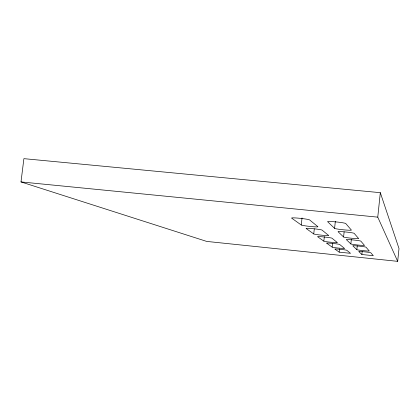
<?xml version="1.0" encoding="UTF-8"?>
<svg xmlns="http://www.w3.org/2000/svg" width="420" height="420" viewBox="0 0 420 420"><rect width="100%" height="100%" fill="white"/><g stroke="black" fill="none" stroke-linecap="round" stroke-linejoin="round"><path stroke-width="0.63" d="M397.682 261.345L399 248.535L380.315 192.675L23.893 158.655L21 181.923L206.714 241.421L397.682 261.345L377.764 217.145L380.315 192.675M361.888 254.504L358.774 251.522A6.053 0.278 6.1 0 1 364.487 251.832A6.053 0.278 6.1 0 1 370.792 252.767L373.296 255.691L361.888 254.504L362.224 251.265M332.178 247.139L326.571 243.122A6.61 0.336 6.1 0 1 332.608 243.406A6.61 0.336 6.1 0 1 339.67 244.472L344.495 248.409A6.211 0.294 6.1 0 1 338.788 248.115A6.211 0.294 6.1 0 1 332.178 247.139L332.588 243.29M334.588 228.375L327.642 221.723A9.14 0.64 6 0 1 336.021 221.912A9.14 0.64 6 0 1 345.77 223.535L351.362 230.066A8.453 0.546 6 0 1 343.55 229.824A8.453 0.546 6 0 1 334.588 228.375L335.344 221.267M339.176 252.142L334.845 249.044A6.022 0.278 6.1 0 1 340.389 249.338A6.022 0.278 6.1 0 1 346.789 250.283L350.516 253.323L339.176 252.142L339.518 248.913M343.586 236.985L338.079 231.714A8.106 0.504 6 0 1 345.587 231.966A8.106 0.504 6 0 1 354.165 233.341L358.591 238.513A7.56 0.436 6 0 1 351.545 238.234A7.56 0.436 6 0 1 343.586 236.985L344.127 231.866M350.858 243.947L346.385 239.668A7.282 0.404 6 0 1 353.183 239.951A7.282 0.404 6 0 1 360.843 241.143L364.434 245.338A6.835 0.357 6 0 1 358.019 245.039A6.835 0.357 6 0 1 350.858 243.947L351.335 239.405M356.853 249.685L352.816 245.826A6.641 0.336 6 0 1 359.053 246.125A6.641 0.336 6 0 1 366.009 247.18L369.254 250.966A6.242 0.294 6.1 0 1 363.368 250.656A6.242 0.294 6.1 0 1 356.853 249.685L357.257 245.826M301.271 225.015L291.637 218.122A9.083 0.635 6.2 0 1 299.639 218.274A9.083 0.635 6.2 0 1 309.598 219.917L317.893 226.69A8.4 0.541 6.2 0 1 310.406 226.48A8.4 0.541 6.2 0 1 301.271 225.015L302.038 217.943M313.75 233.945L306.112 228.48A8.059 0.499 6.1 0 1 313.32 228.701A8.059 0.499 6.1 0 1 322.061 230.097L328.639 235.463A7.518 0.436 6.1 0 1 321.851 235.205A7.518 0.436 6.1 0 1 313.75 233.945L314.296 228.847M323.846 241.174L317.635 236.728A7.24 0.404 6.1 0 1 324.193 236.99A7.24 0.404 6.1 0 1 331.984 238.198L337.323 242.555A6.799 0.357 6.1 0 1 331.123 242.277A6.799 0.357 6.1 0 1 323.846 241.174L324.329 236.649M21 181.923L377.764 217.145"/></g></svg>
